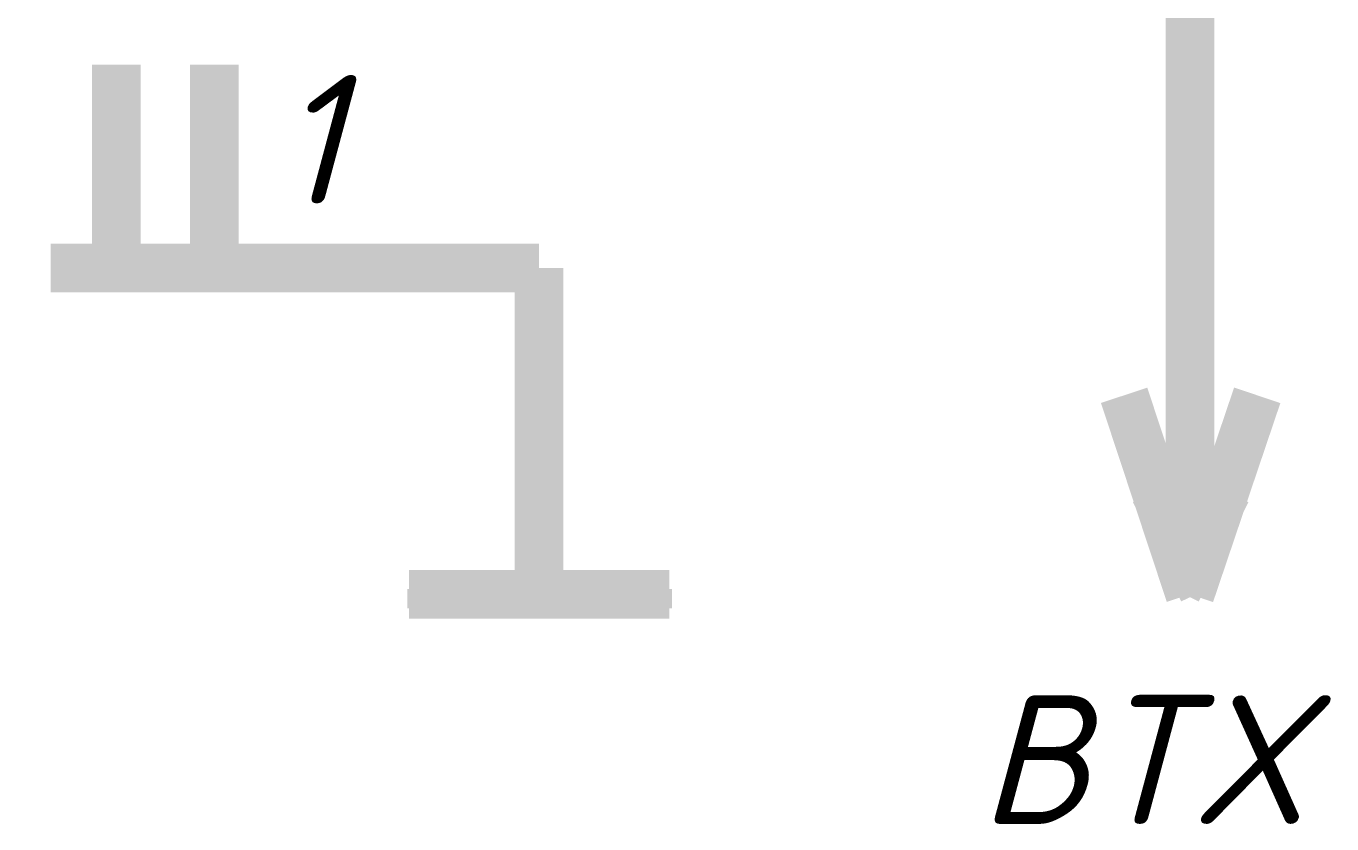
# Model space of a CAD drawing. Header units: inches. Extents: x 0 to 841, y 0 to 594.
# Drawn here: x 44.65 to 64.7, y 208.96 to 221.21 of the extents above; entities that cross this region are included whole.
import ezdxf

# ---------------------------------------------------------------- set-up
doc = ezdxf.new("R2010")
doc.units = ezdxf.units.IN
doc.layers.add('Sheet', color=255, linetype='Continuous')
doc.styles.get("Standard").update_dxf_attribs({"font": 'isocpeui.ttf'})

msp = doc.modelspace()

# ---------------------------------------------------------------- linework, layer by layer
at = {"layer": 'Sheet'}
for points in [[(62.523, 237.483, 0.749, 0.749, 0), (62.523, 227.489, 0.749, 0.749, 0), (62.523, 214.979, 0.749, 0.749, 0)], [(46.039, 217.495, 0.749, 0.749, 0), (46.039, 220.616, 0.749, 0.749, 0)], [(47.543, 217.495, 0.749, 0.749, 0), (47.543, 220.616, 0.749, 0.749, 0)], [(47.543, 217.495, 0.749, 0.749, 0), (45.028, 217.495, 0.749, 0.749, 0)], [(52.529, 217.495, 0.749, 0.749, 0), (47.543, 217.495, 0.749, 0.749, 0)], [(52.529, 217.495, 0.749, 0.749, 0), (52.529, 212.486, 0.749, 0.749, 0)], [(47.543, 217.495, 0.3, 0.3, 0), (52.529, 217.495, 0.3, 0.3, 0)], [(52.529, 217.495, 0.3, 0.3, 0), (52.529, 212.419, 0.3, 0.3, 0)], [(62.523, 212.486, 0.749, 0.749, 0), (61.512, 215.541, 0.749, 0.749, 0)], [(63.556, 215.541, 0.749, 0.749, 0), (62.523, 212.486, 0.749, 0.749, 0)], [(62.523, 214.979, 0.749, 0.749, 0), (62.523, 212.486, 0.749, 0.749, 0)], [(62.523, 214.979, 0.3, 0.3, 0), (62.523, 212.441, 0.3, 0.3, 0)], [(62.523, 212.441, 0.3, 0.3, 0), (61.781, 213.968, 0.3, 0.3, 0)], [(62.523, 212.441, 0.3, 0.3, 0), (63.286, 213.968, 0.3, 0.3, 0)], [(50.53, 212.486, 0.749, 0.749, 0), (54.528, 212.486, 0.749, 0.749, 0)], [(50.508, 212.419, 0.3, 0.3, 0), (54.572, 212.419, 0.3, 0.3, 0)]]:
    msp.add_lwpolyline(points, format="xyseb", dxfattribs=at)

# ---------------------------------------------------------------- texts
for s, height, p in [('1', 1.976, (48.509, 218.483)), ('BTX', 1.9764, (59.289, 208.96))]:
    msp.add_text(s, height=height, dxfattribs=at).set_placement(p)

doc.saveas('drawing.dxf')
